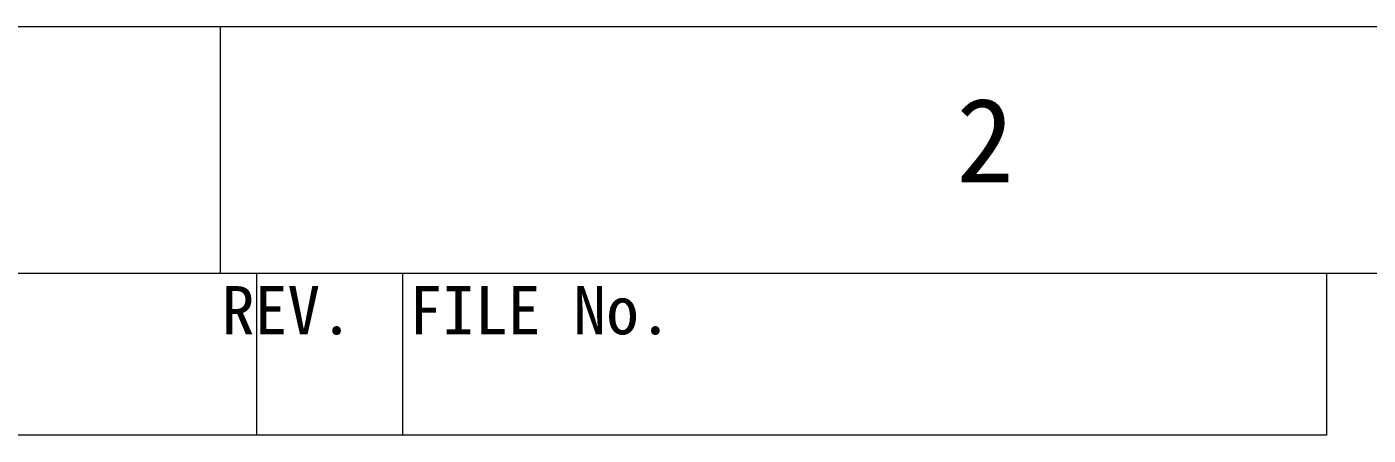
# Model space of a CAD drawing. Units: millimetres at full size. Extents: x -18456 to 18937, y -12290 to 13871.
# Drawn here: x -14379 to -10302, y 12630 to 13871 of the extents above; entities that cross this region are included whole.
import ezdxf
from ezdxf.enums import TextEntityAlignment as Align

# ---------------------------------------------------------------- set-up
doc = ezdxf.new("R2010")
doc.units = ezdxf.units.MM
doc.header["$LTSCALE"] = 100
doc.layers.add('1-2', color=5, linetype='Continuous', lineweight=18)
doc.styles.add('ＭＳ ゴシック', font='')
doc.styles.get('ＭＳ ゴシック').set_extended_font_data('MS Gothic')

msp = doc.modelspace()

# ---------------------------------------------------------------- linework, layer by layer
at = {"layer": '1-2', "color": 7}
for p, q in [((18937.1, 13870.9), (-18456.1, 13870.9)), ((-13681.3, 13120.9), (-13681.3, 12629.5)), ((-13236.7, 13120.9), (-13236.7, 12629.5)), ((-10428.7, 13120.9), (-10428.7, 12629.5)), ((-10428.7, 12629.5), (-17706.1, 12629.5))]:
    msp.add_line(p, q, dxfattribs=at)
at = {"layer": '1-2', "color": 3}
for p, q in [((-13791.1, 13870.9), (-13791.1, 13120.9)), ((18187.1, 13120.9), (-17706.1, 13120.9))]:
    msp.add_line(p, q, dxfattribs=at)

# ---------------------------------------------------------------- texts
at = {"layer": '1-2', "color": 7, "style": 'ＭＳ ゴシック'}
for s, height, p in [('2', 256.6, (-11553.6, 13320.9)), ('REV.', 146.6, (-13786.6, 12892.2)), ('FILE No.', 146.6, (-13216.5, 12892.2))]:
    msp.add_text(s, height=height, dxfattribs=at).set_placement(p, align=Align.BOTTOM_LEFT)

doc.saveas('drawing.dxf')
